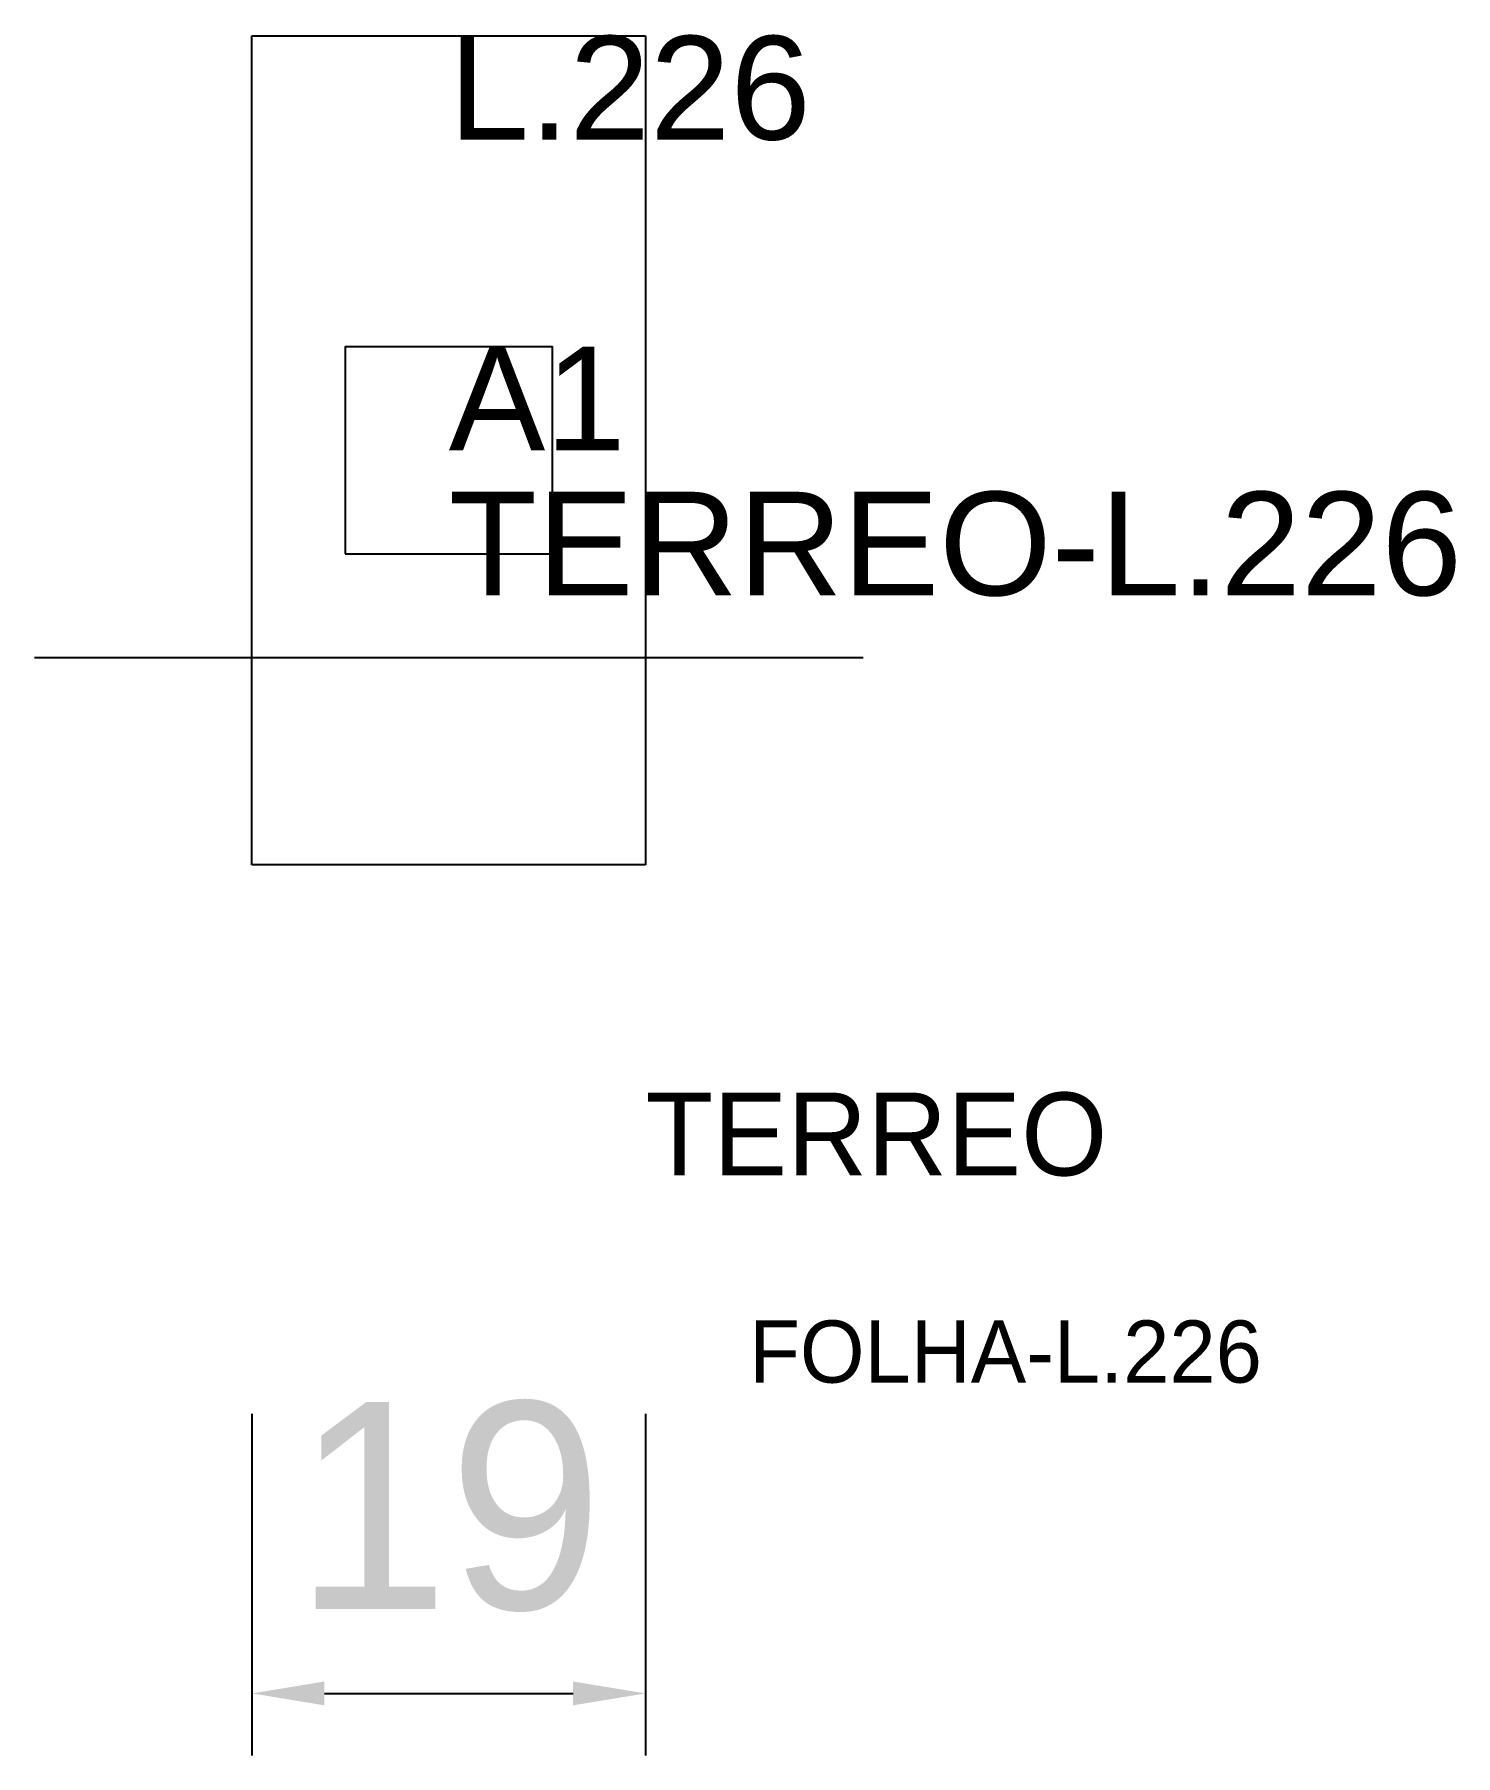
# Model space of a CAD drawing. Header units: metres. Extents: x 211.7 to 280.3, y 118.5 to 201.6.
import ezdxf

# ---------------------------------------------------------------- set-up
doc = ezdxf.new("R2010")
doc.units = ezdxf.units.M
for name, color, linetype in [('3', 3, 'CONTINUOUS'), ('AUX00', 7, 'CONTINUOUS'), ('COTA', 241, 'CONTINUOUS'), ('FOLHA', 255, 'CONTINUOUS'), ('Hachura', 251, 'CONTINUOUS'), ('NOMENCLATURA', 7, 'CONTINUOUS'), ('Nível', 160, 'CONTINUOUS'), ('Painéis', 200, 'CONTINUOUS'), ('Pilares', 5, 'CONTINUOUS'), ('SARR_2.2x7', 40, 'CONTINUOUS')]:
    doc.layers.add(name, color=color, linetype=linetype)
doc.styles.add('ARIAL', font='Arial.ttf')
doc.styles.add('STR_STANDARD', font='arial.ttf')
doc.dimstyles.new('EZ DXF', dxfattribs={"dimtxt": 10, "dimasz": 3.5, "dimexe": 3, "dimexo": 1.5, "dimgap": 1, "dimtad": 1, "dimdec": 1, "dimdsep": 46, "dimcen": 2.5, "dimazin": 3, "dimtfac": 1, "dimtmove": 0, "dimatfit": 3})

msp = doc.modelspace()

# ---------------------------------------------------------------- hatches: boundary and pattern name
at = {"layer": 'Hachura'}
h = msp.add_hatch(dxfattribs=at)
h.set_pattern_fill('ANSI31', scale=50)
h.paths.add_polyline_path([(241.2, 161.5), (231.7, 161.5), (222.2, 161.5), (222.2, 181.5), (222.2, 201.5), (231.7, 201.5), (241.2, 201.5), (241.2, 181.5)])
h = msp.add_hatch(dxfattribs=at)
h.set_pattern_fill('ANSI31', scale=50)
h.paths.add_polyline_path([(241.2, 161.5), (231.7, 161.5), (222.2, 161.5), (222.2, 181.5), (222.2, 201.5), (231.7, 201.5), (241.2, 201.5), (241.2, 181.5)])

# ---------------------------------------------------------------- linework, layer by layer
at = {"layer": 'Painéis', "color": 200}
for p, q in [((222.2, 181.5), (222.2, 201.5)), ((222.2, 201.5), (231.7, 201.5)), ((222.2, 181.5), (222.2, 201.5)), ((222.2, 201.5), (231.7, 201.5)), ((231.7, 201.5), (241.2, 201.5)), ((231.7, 201.5), (241.2, 201.5)), ((241.2, 201.5), (241.2, 181.5)), ((241.2, 201.5), (241.2, 181.5)), ((222.2, 161.5), (222.2, 181.5)), ((222.2, 161.5), (222.2, 181.5)), ((241.2, 181.5), (241.2, 161.5)), ((241.2, 181.5), (241.2, 161.5)), ((231.7, 161.5), (222.2, 161.5)), ((231.7, 161.5), (222.2, 161.5)), ((241.2, 161.5), (231.7, 161.5)), ((241.2, 161.5), (231.7, 161.5))]:
    msp.add_line(p, q, dxfattribs=at)
at = {"layer": 'Pilares'}
msp.add_lwpolyline([(226.7, 176.5), (236.7, 176.5), (236.7, 186.5), (226.7, 186.5)], close=True, dxfattribs=at)
msp.add_lwpolyline([(226.7, 176.5), (236.7, 176.5), (236.7, 186.5), (226.7, 186.5)], close=True, dxfattribs=at)
at = {"layer": 'SARR_2.2x7'}
msp.add_line((211.7, 171.5), (251.7, 171.5), dxfattribs=at)
msp.add_line((211.7, 171.5), (251.7, 171.5), dxfattribs=at)

# ---------------------------------------------------------------- texts
at = {"layer": '3', "style": 'STR_STANDARD'}
msp.add_text('A1', height=5, dxfattribs=at).set_placement((231.7, 181.5))
msp.add_text('A1', height=5, dxfattribs=at).set_placement((231.7, 181.5))
at = {"layer": 'AUX00', "style": 'STR_STANDARD'}
msp.add_text('TERREO-L.226', height=5, dxfattribs=at).set_placement((231.7, 174.5))
msp.add_text('TERREO-L.226', height=5, dxfattribs=at).set_placement((231.7, 174.5))
at = {"layer": 'FOLHA'}
msp.add_text('FOLHA-L.226', height=3, dxfattribs=at).set_placement((246.2, 136.5))
msp.add_text('FOLHA-L.226', height=3, dxfattribs=at).set_placement((246.2, 136.5))
at = {"layer": 'NOMENCLATURA', "insert": (231.7, 201.5), "char_height": 5, "attachment_point": 1, "style": 'ARIAL'}
msp.add_mtext('L.226', dxfattribs=at)
msp.add_mtext('L.226', dxfattribs=at)
at = {"layer": 'Nível'}
msp.add_text('TERREO', height=4, dxfattribs=at).set_placement((241.2, 146.5))
msp.add_text('TERREO', height=4, dxfattribs=at).set_placement((241.2, 146.5))

# ---------------------------------------------------------------- dimensions: what is measured, and where the dimension line sits
at = {"layer": 'COTA'}
msp.add_linear_dim(base=(222.2, 121.5), p1=(222.2, 136.5), p2=(241.2, 136.5), dimstyle='EZ DXF', dxfattribs=at).render()
msp.add_linear_dim(base=(222.2, 121.5), p1=(222.2, 136.5), p2=(241.2, 136.5), dimstyle='EZ DXF', dxfattribs=at).render()

doc.saveas('drawing.dxf')
